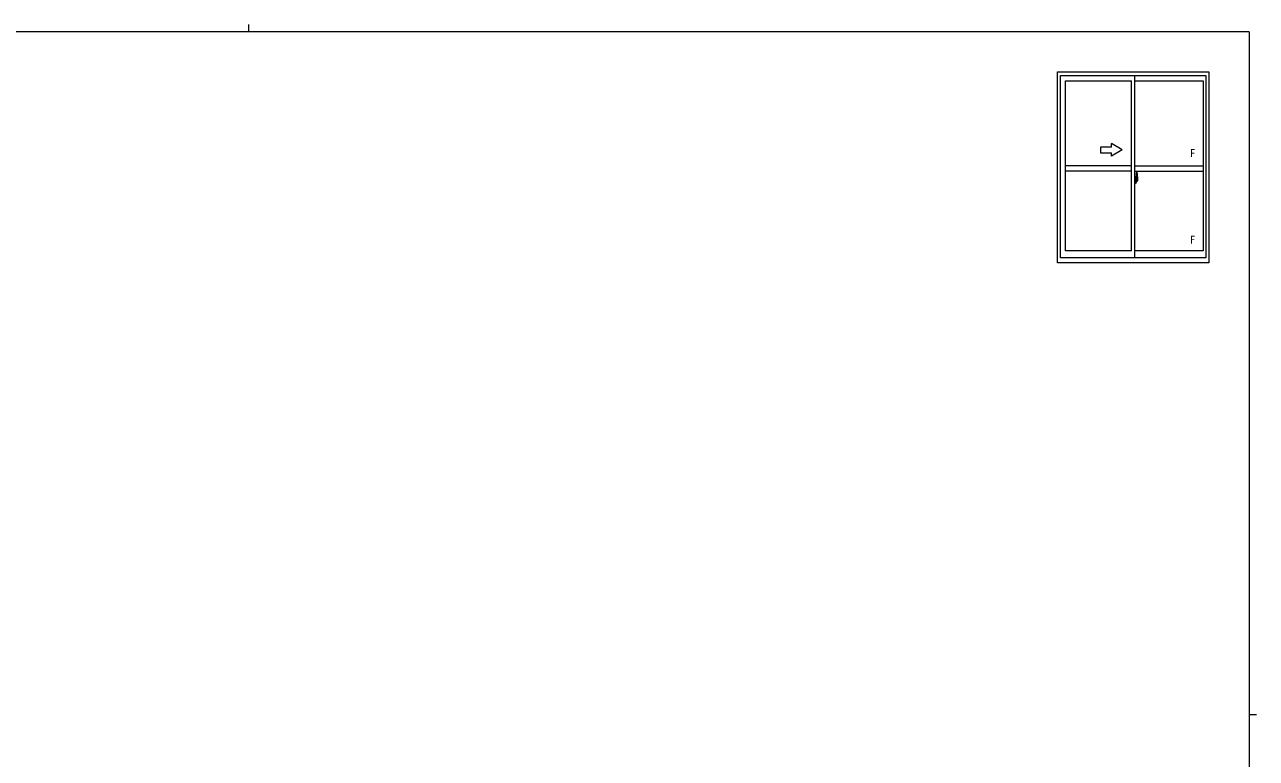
# Model space of a CAD drawing. Units: millimetres, scale not verified. Extents: x -594 to 539, y -420 to 386.
# Drawn here: x -163 to 514, y -17 to 386 of the extents above; entities that cross this region are included whole.
import ezdxf
from ezdxf.enums import TextEntityAlignment as Align

# ---------------------------------------------------------------- set-up
doc = ezdxf.new("R2010")
doc.units = ezdxf.units.MM
doc.header["$LTSCALE"] = 2
doc.linetypes.add('CHAIN2', pattern=[12, 9, -1, 1, -1])
doc.layers.add('0-1_YKK_ZWAK', color=7, linetype='Continuous', lineweight=9)
doc.layers.add('0-6_YKK_A1', color=4, linetype='Continuous', lineweight=9)
doc.styles.add('ＭＳ ゴシック', font='')
doc.styles.get('ＭＳ ゴシック').set_extended_font_data('MS Gothic')

msp = doc.modelspace()

# ---------------------------------------------------------------- linework, layer by layer
at = {"layer": '0-1_YKK_ZWAK'}
for p, q in [((-39.98, 386), (-39.98, 382)), ((510, 382), (-590, 382)), ((510, 382), (510, -368)), ((510, 7), (514, 7))]:
    msp.add_line(p, q, dxfattribs=at)
at = {"layer": '0-6_YKK_A1'}
for p, q in [((404.791, 360.003), (487.791, 360.003)), ((404.791, 255.253), (404.791, 360.003)), ((487.791, 360.003), (487.791, 255.253)), ((406.291, 358.003), (486.291, 358.003)), ((409.141, 261.703), (409.141, 355.153)), ((409.141, 355.153), (445.291, 355.153)), ((445.291, 261.703), (445.291, 355.153)), ((447.291, 258.003), (447.291, 358.003)), ((447.291, 355.153), (484.741, 355.153)), ((484.741, 355.153), (484.741, 261.703)), ((486.291, 358.003), (486.291, 258.003)), ((428.29, 318.672), (428.29, 315.672)), ((434.29, 318.672), (428.29, 318.672)), ((434.29, 318.672), (434.29, 320.636)), ((440.29, 317.172), (434.29, 320.636)), ((428.29, 315.672), (434.29, 315.672)), ((440.29, 317.172), (434.29, 313.708)), ((434.29, 313.708), (434.29, 315.672)), ((445.291, 308.503), (409.141, 308.503)), ((445.291, 305.503), (409.141, 305.503)), ((447.291, 308.503), (484.741, 308.503)), ((447.291, 305.503), (484.741, 305.503)), ((447.991, 304.652), (447.991, 301.393)), ((448.451, 304.662), (448.017, 304.677)), ((447.291, 302.428), (447.291, 298.928)), ((447.716, 302.413), (447.291, 302.428)), ((447.291, 300.815), (447.306, 300.815)), ((447.291, 300.49), (447.306, 300.49)), ((447.716, 298.942), (447.291, 298.928)), ((447.306, 301.037), (447.306, 301.031)), ((447.306, 301.037), (447.306, 299.968)), ((447.321, 301.052), (447.781, 301.035)), ((447.781, 299.97), (447.321, 299.954)), ((447.341, 300.078), (447.341, 300.02)), ((447.366, 300.103), (447.716, 300.103)), ((447.716, 299.995), (447.366, 299.995)), ((447.426, 301.168), (447.426, 301.098)), ((447.451, 301.193), (447.611, 301.193)), ((447.611, 301.073), (447.451, 301.073)), ((447.636, 301.168), (447.636, 301.098)), ((447.716, 302.413), (447.716, 301.428)), ((447.741, 302.383), (447.716, 302.383)), ((447.716, 302.383), (447.716, 301.428)), ((447.716, 301.428), (447.841, 301.428)), ((447.716, 301.428), (447.842, 301.423)), ((447.716, 299.928), (447.842, 299.932)), ((447.716, 299.928), (447.841, 299.928)), ((447.716, 298.973), (447.716, 299.928)), ((447.716, 299.928), (447.716, 298.942)), ((447.741, 298.973), (447.716, 298.973)), ((447.741, 302.408), (447.816, 302.408)), ((447.741, 302.408), (447.741, 301.453)), ((447.741, 301.453), (447.866, 301.453)), ((447.741, 300.078), (447.741, 300.02)), ((447.741, 299.903), (447.866, 299.903)), ((447.741, 298.948), (447.741, 299.903)), ((447.741, 298.948), (447.816, 298.948)), ((447.806, 301.011), (447.806, 299.994)), ((447.818, 301.012), (447.827, 301.014)), ((447.818, 301.012), (447.818, 301.012)), ((447.818, 301.012), (447.818, 300.343)), ((447.824, 300.343), (447.818, 300.343)), ((447.834, 300.338), (447.824, 300.343)), ((447.827, 301.014), (447.837, 301.019)), ((447.842, 300.332), (447.834, 300.338)), ((447.837, 301.019), (447.849, 301.031)), ((447.841, 301.428), (447.841, 301.453)), ((447.841, 299.928), (447.841, 299.903)), ((447.852, 300.32), (447.842, 300.332)), ((447.849, 301.031), (447.862, 301.058)), ((447.858, 300.307), (447.852, 300.32)), ((447.866, 300.279), (447.858, 300.307)), ((447.862, 301.058), (447.866, 301.085)), ((447.866, 302.358), (447.866, 301.453)), ((447.866, 301.085), (447.866, 301.398)), ((447.967, 301.251), (447.866, 301.253)), ((447.866, 300.27), (447.866, 300.279)), ((447.866, 299.957), (447.866, 300.27)), ((447.866, 300.103), (447.967, 300.104)), ((447.866, 298.998), (447.866, 299.903)), ((447.896, 300.873), (447.896, 300.675)), ((448.066, 300.873), (447.896, 300.873)), ((447.896, 300.675), (447.896, 300.65)), ((448.066, 300.675), (447.896, 300.675)), ((447.896, 300.65), (448.066, 300.65)), ((447.991, 301.432), (447.991, 300.873)), ((447.991, 301.393), (448.006, 301.393)), ((447.991, 300.873), (447.991, 301.226)), ((447.991, 300.935), (447.991, 301.17)), ((447.991, 300.977), (448.066, 300.977)), ((447.991, 300.65), (447.991, 299.852)), ((447.991, 300.129), (447.991, 300.65)), ((448.006, 301.393), (448.006, 301.096)), ((448.006, 301.096), (448.181, 301.096)), ((448.066, 301.435), (448.066, 301.096)), ((448.066, 301.268), (448.066, 301.318)), ((448.066, 301.096), (448.066, 300.873)), ((448.066, 301.096), (448.066, 300.873)), ((448.066, 300.576), (448.066, 300.65)), ((448.066, 300.65), (448.066, 299.852)), ((448.066, 300.53), (448.066, 300.576)), ((448.166, 300.576), (448.066, 300.576)), ((448.066, 300.336), (448.066, 300.53)), ((448.066, 300.506), (448.066, 300.236)), ((448.066, 300.282), (448.066, 300.336)), ((448.166, 300.336), (448.066, 300.336)), ((448.066, 300.278), (448.066, 300.282)), ((448.166, 300.282), (448.066, 300.282)), ((448.166, 300.278), (448.066, 300.278)), ((448.066, 300.236), (448.078, 300.236)), ((448.066, 300.134), (448.066, 300.083)), ((448.069, 300.067), (448.073, 300.061)), ((448.073, 300.061), (448.077, 300.055)), ((448.077, 300.055), (448.088, 300.047)), ((448.088, 300.047), (448.103, 300.043)), ((448.103, 300.043), (448.12, 300.042)), ((448.104, 301.545), (448.491, 301.545)), ((448.466, 301.472), (448.104, 301.472)), ((448.266, 299.814), (448.104, 299.814)), ((448.104, 299.739), (448.291, 299.739)), ((448.401, 300.042), (448.113, 300.042)), ((448.12, 300.042), (448.131, 300.044)), ((448.131, 300.044), (448.142, 300.047)), ((448.142, 300.047), (448.166, 300.058)), ((448.166, 300.65), (448.166, 300.848)), ((448.166, 300.764), (448.181, 300.764)), ((448.166, 300.576), (448.166, 300.65)), ((448.166, 300.65), (448.166, 300.65)), ((448.166, 300.53), (448.166, 300.576)), ((448.166, 300.282), (448.166, 300.336)), ((448.166, 300.278), (448.166, 300.282)), ((448.401, 300.278), (448.166, 300.278)), ((448.166, 300.058), (448.166, 300.058)), ((448.181, 301.096), (448.181, 300.278)), ((448.181, 300.312), (448.221, 300.312)), ((448.221, 300.312), (448.221, 300.278)), ((448.221, 300.305), (448.436, 300.305)), ((448.291, 299.789), (448.291, 299.739)), ((448.291, 299.739), (448.313, 299.77)), ((448.313, 299.77), (448.324, 299.786)), ((448.401, 300.188), (448.401, 300.278)), ((448.401, 300.236), (448.436, 300.236)), ((448.401, 300.042), (448.401, 300.058)), ((448.436, 300.305), (448.436, 300.133)), ((448.643, 300.14), (448.436, 300.133)), ((448.466, 300.493), (448.466, 301.472)), ((448.49, 300.446), (448.491, 300.482)), ((448.491, 300.485), (448.491, 301.545)), ((448.691, 302.408), (448.691, 300.19)), ((445.291, 261.703), (409.141, 261.703)), ((484.741, 261.703), (447.291, 261.703)), ((487.791, 255.253), (404.791, 255.253))]:
    msp.add_line(p, q, dxfattribs=at)
at = {"layer": '0-6_YKK_A1', "linetype": 'CHAIN2'}
msp.add_line((448.863, 300.503), (447.127, 300.503), dxfattribs=at)
at = {"layer": '0-6_YKK_A1'}
for points in [[(486.291, 258.003), (406.291, 258.003), (406.291, 358.003)], [(447.306, 301.037), (447.308, 301.045), (447.314, 301.05), (447.322, 301.052)], [(447.322, 299.954), (447.314, 299.955), (447.308, 299.961), (447.306, 299.968)], [(447.805, 301.02), (447.806, 301.015), (447.806, 301.011)], [(447.806, 299.994), (447.806, 299.99), (447.805, 299.986)], [(448.066, 300.873), (448.116, 300.87), (448.153, 300.861), (448.166, 300.848)], [(448.066, 300.675), (448.137, 300.668), (448.166, 300.65)], [(448.166, 300.65), (448.066, 300.65), (448.066, 300.65)], [(448.166, 300.336), (448.166, 300.53), (448.066, 300.53)], [(448.066, 300.278), (448.066, 300.147), (448.066, 300.134)], [(448.069, 300.067), (448.067, 300.075), (448.066, 300.083)], [(448.401, 300.058), (448.401, 300.188), (448.166, 300.188)], [(448.49, 300.435), (448.491, 300.482), (448.491, 300.485)]]:
    msp.add_lwpolyline(points, dxfattribs=at)
for centre, radius, start, end in [((448.016, 304.652), 0.025, 88, 180), ((448.449, 304.612), 0.05, 9.79346, 88), ((447.366, 300.078), 0.025, 90, 180), ((447.366, 300.02), 0.025, 180, 270), ((447.451, 301.168), 0.025, 90, 180), ((447.451, 301.098), 0.025, 180, 270), ((447.611, 301.168), 0.025, 0, 90), ((447.611, 301.098), 0.025, 270, 0), ((447.716, 300.078), 0.025, 0, 90), ((447.716, 300.02), 0.025, 270, 0), ((447.781, 301.01), 0.0254, 22.09753, 91.00793), ((447.781, 299.995), 0.0256, 269.33273, 337.56177), ((447.816, 302.358), 0.05, 0, 90), ((447.816, 298.998), 0.05, 270, 0), ((447.841, 301.398), 0.025, 0, 88), ((447.841, 299.957), 0.025, 271.99998, 0), ((447.966, 301.226), 0.025, 0, 88.99998), ((447.966, 300.129), 0.025, 270.99997, 0), ((448.104, 301.432), 0.113, 90, 180), ((448.104, 299.852), 0.113, 180, 270), ((448.104, 301.435), 0.0375, 90, 180), ((448.161, 300.283), 0.095, 183.2594, 273.08768), ((448.104, 299.852), 0.0375, 180, 270), ((447.581, 300.366), 0.88, 321.17381, 347.94702), ((448.266, 299.789), 0.025, 0, 90), ((447.542, 300.346), 0.933, 323.36708, 346.8425), ((447.183, 300.425), 1.307, 330.76877, 347.14854), ((447.581, 300.366), 0.88, 347.94702, 350.0179), ((446.995, 300.452), 1.472, 350.6691, 1.57924), ((447.542, 300.346), 0.933, 346.8425, 351.37085), ((447.183, 300.425), 1.307, 347.14854, 0.46379), ((447.015, 300.483), 1.476, 349.18681, 0.08105), ((448.466, 301.497), 0.025, 270, 0), ((435.441, 302.366), 13.25, 0.17856, 9.79346), ((448.641, 300.19), 0.05, 272, 0)]:
    msp.add_arc(centre, radius, start, end, dxfattribs=at)

# ---------------------------------------------------------------- texts
at = {"layer": '0-6_YKK_A1', "color": 7, "style": 'ＭＳ ゴシック'}
for p in [(477.436, 311.894), (477.436, 264.335)]:
    msp.add_text('F', height=4.399, dxfattribs=at).set_placement(p, align=Align.BOTTOM_LEFT)

doc.saveas('drawing.dxf')
